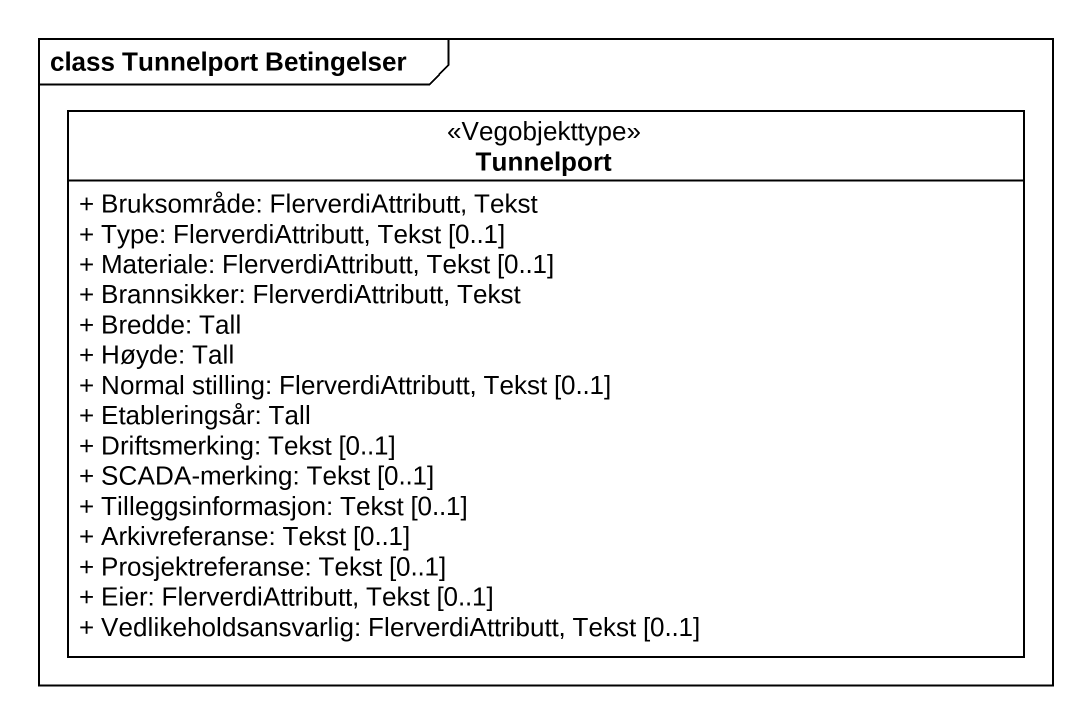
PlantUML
@startuml
mainframe class Tunnelport Betingelser
hide circle
hide empty members
skinparam classAttributeIconSize 0
class Tunnelport <<Vegobjekttype>> {
  + Bruksområde: FlerverdiAttributt, Tekst
  + Type: FlerverdiAttributt, Tekst [0..1]
  + Materiale: FlerverdiAttributt, Tekst [0..1]
  + Brannsikker: FlerverdiAttributt, Tekst
  + Bredde: Tall
  + Høyde: Tall
  + Normal stilling: FlerverdiAttributt, Tekst [0..1]
  + Etableringsår: Tall
  + Driftsmerking: Tekst [0..1]
  + SCADA-merking: Tekst [0..1]
  + Tilleggsinformasjon: Tekst [0..1]
  + Arkivreferanse: Tekst [0..1]
  + Prosjektreferanse: Tekst [0..1]
  + Eier: FlerverdiAttributt, Tekst [0..1]
  + Vedlikeholdsansvarlig: FlerverdiAttributt, Tekst [0..1]
}
@enduml
